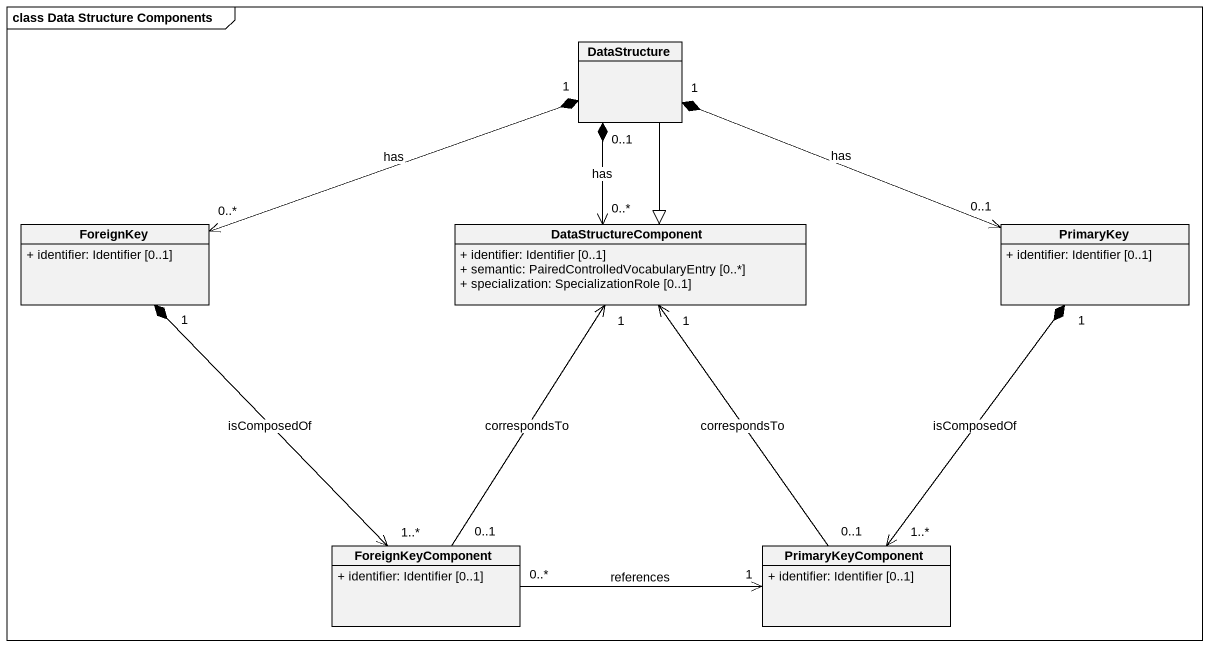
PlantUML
@startuml
mainframe class Data Structure Components
hide circle
hide empty members
skinparam classAttributeIconSize 0
class DataStructure
class ForeignKey {
  + identifier: Identifier [0..1]
}
class DataStructureComponent {
  + identifier: Identifier [0..1]
  + semantic: PairedControlledVocabularyEntry [0..*]
  + specialization: SpecializationRole [0..1]
}
class PrimaryKey {
  + identifier: Identifier [0..1]
}
class ForeignKeyComponent {
  + identifier: Identifier [0..1]
}
class PrimaryKeyComponent {
  + identifier: Identifier [0..1]
}
DataStructure --|> DataStructureComponent
ForeignKey "0..*" <-right-* "1" DataStructure : has
DataStructureComponent "0..*" <-up-* "0..1" DataStructure : has
PrimaryKey "0..1" <-left-* "1" DataStructure : has
ForeignKeyComponent "1..*" <-up-* "1" ForeignKey : isComposedOf
ForeignKeyComponent "0..1" -up-> "1" DataStructureComponent : correspondsTo
ForeignKeyComponent "0..*" -right-> "1" PrimaryKeyComponent : references
PrimaryKeyComponent "0..1" -up-> "1" DataStructureComponent : correspondsTo
PrimaryKeyComponent "1..*" <-up-* "1" PrimaryKey : isComposedOf
@enduml
